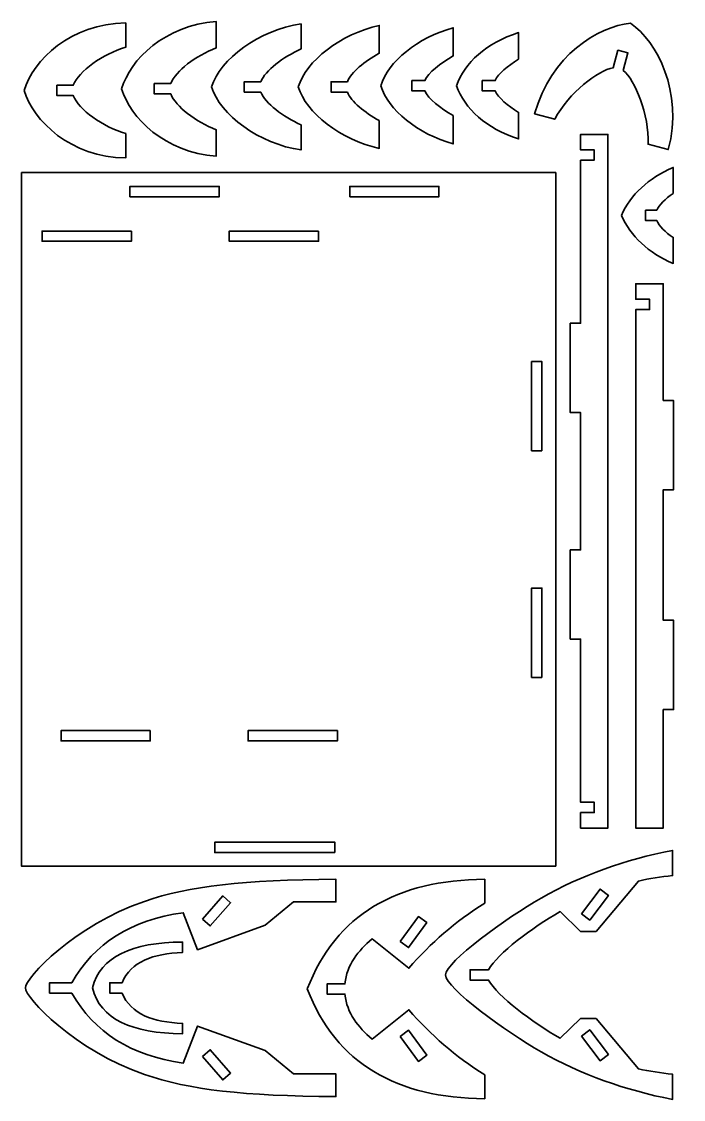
# Model space of a CAD drawing. Header units: centimetres. Extents: x 8 to 90.7, y -5.2 to 60.8.
# Drawn here: x 71.46 to 90.74, y -5.07 to 26.32 of the extents above; entities that cross this region are included whole.
import ezdxf

# ---------------------------------------------------------------- set-up
doc = ezdxf.new("R2010")
doc.units = ezdxf.units.CM
doc.header["$MEASUREMENT"] = 0
doc.layers.add('layer 1', color=7, linetype='Continuous')

msp = doc.modelspace()

# ---------------------------------------------------------------- linework, layer by layer
at = {"layer": 'layer 1', "color": 250, "lineweight": 35}
for points, knots in [([(71.53533, 24.31897), (71.79104, 25.20359), (72.89222, 26.26685), (74.49338, 26.28505), (74.49338, 26.28505), (74.49338, 26.28505), (74.49344, 25.57556), (74.49344, 25.57556), (74.49344, 25.57556), (73.81272, 25.38032), (73.13171, 24.8783), (72.96624, 24.46896), (72.96624, 24.46896), (72.96624, 24.46896), (72.48791, 24.46897), (72.48791, 24.46897), (72.48791, 24.46897), (72.48791, 24.46897), (72.48791, 24.16897), (72.48791, 24.16897), (72.48791, 24.16897), (72.48791, 24.16897), (72.96626, 24.16897), (72.96626, 24.16897), (72.96626, 24.16897), (73.13176, 23.75964), (73.81267, 23.25762), (74.49338, 23.06237), (74.49338, 23.06237), (74.49338, 23.06237), (74.49344, 22.35287), (74.49344, 22.35287), (74.49344, 22.35287), (72.89229, 22.37109), (71.79101, 23.43434), (71.53533, 24.31897)], [0, 0, 0, 0, 0.1, 0.1, 0.1, 0.1, 0.2, 0.2, 0.2, 0.2, 0.3, 0.3, 0.3, 0.3, 0.4, 0.4, 0.4, 0.4, 0.5, 0.5, 0.5, 0.5, 0.6, 0.6, 0.6, 0.6, 0.7, 0.7, 0.7, 0.7, 0.8, 0.8, 0.8, 0.8, 1, 1, 1, 1]), ([(74.37358, 24.3665), (74.61845, 25.21377), (75.63904, 26.22476), (77.1316, 26.3246), (77.1316, 26.3246), (77.1316, 26.3246), (77.13162, 25.55702), (77.13162, 25.55702), (77.13162, 25.55702), (76.52218, 25.33009), (75.95369, 24.88565), (75.80445, 24.51649), (75.80445, 24.51649), (75.80445, 24.51649), (75.32608, 24.5165), (75.32608, 24.5165), (75.32608, 24.5165), (75.32608, 24.5165), (75.32608, 24.2165), (75.32608, 24.2165), (75.32608, 24.2165), (75.32608, 24.2165), (75.80447, 24.2165), (75.80447, 24.2165), (75.80447, 24.2165), (75.9537, 23.84735), (76.52216, 23.40289), (77.1316, 23.17596), (77.1316, 23.17596), (77.1316, 23.17596), (77.13162, 22.4084), (77.13162, 22.4084), (77.13162, 22.4084), (75.63906, 22.50823), (74.61845, 23.51921), (74.37358, 24.3665)], [0, 0, 0, 0, 0.1, 0.1, 0.1, 0.1, 0.2, 0.2, 0.2, 0.2, 0.3, 0.3, 0.3, 0.3, 0.4, 0.4, 0.4, 0.4, 0.5, 0.5, 0.5, 0.5, 0.6, 0.6, 0.6, 0.6, 0.7, 0.7, 0.7, 0.7, 0.8, 0.8, 0.8, 0.8, 1, 1, 1, 1]), ([(76.99454, 24.42081), (77.2268, 25.22424), (78.38624, 26.08482), (79.60254, 26.25689), (79.60254, 26.25689), (79.60254, 26.25689), (79.60257, 25.52853), (79.60257, 25.52853), (79.60257, 25.52853), (79.07258, 25.28709), (78.55813, 24.89918), (78.4254, 24.57081), (78.4254, 24.57081), (78.4254, 24.57081), (77.94712, 24.57081), (77.94712, 24.57081), (77.94712, 24.57081), (77.94712, 24.57081), (77.94712, 24.27081), (77.94712, 24.27081), (77.94712, 24.27081), (77.94712, 24.27081), (78.42544, 24.27081), (78.42544, 24.27081), (78.42544, 24.27081), (78.55815, 23.94246), (79.07258, 23.55453), (79.60254, 23.3131), (79.60254, 23.3131), (79.60254, 23.3131), (79.60257, 22.58475), (79.60257, 22.58475), (79.60257, 22.58475), (78.38631, 22.75681), (77.22673, 23.61738), (76.99454, 24.42081)], [0, 0, 0, 0, 0.1, 0.1, 0.1, 0.1, 0.2, 0.2, 0.2, 0.2, 0.3, 0.3, 0.3, 0.3, 0.4, 0.4, 0.4, 0.4, 0.5, 0.5, 0.5, 0.5, 0.6, 0.6, 0.6, 0.6, 0.7, 0.7, 0.7, 0.7, 0.8, 0.8, 0.8, 0.8, 1, 1, 1, 1]), ([(79.52042, 24.42081), (79.73663, 25.16896), (80.75691, 25.96652), (81.87843, 26.2117), (81.87843, 26.2117), (81.87843, 26.2117), (81.87849, 25.40314), (81.87849, 25.40314), (81.87849, 25.40314), (81.44462, 25.16529), (81.06292, 24.847), (80.95128, 24.57081), (80.95128, 24.57081), (80.95128, 24.57081), (80.47292, 24.57081), (80.47292, 24.57081), (80.47292, 24.57081), (80.47292, 24.57081), (80.47292, 24.27081), (80.47292, 24.27081), (80.47292, 24.27081), (80.47292, 24.27081), (80.95131, 24.27081), (80.95131, 24.27081), (80.95131, 24.27081), (81.06299, 23.99463), (81.44459, 23.67634), (81.87843, 23.43849), (81.87843, 23.43849), (81.87843, 23.43849), (81.87849, 22.62993), (81.87849, 22.62993), (81.87849, 22.62993), (80.75692, 22.8751), (79.73661, 23.67267), (79.52042, 24.42081)], [0, 0, 0, 0, 0.1, 0.1, 0.1, 0.1, 0.2, 0.2, 0.2, 0.2, 0.3, 0.3, 0.3, 0.3, 0.4, 0.4, 0.4, 0.4, 0.5, 0.5, 0.5, 0.5, 0.6, 0.6, 0.6, 0.6, 0.7, 0.7, 0.7, 0.7, 0.8, 0.8, 0.8, 0.8, 1, 1, 1, 1]), ([(81.92659, 24.45476), (82.12979, 25.15805), (82.99939, 25.86075), (84.03454, 26.14617), (84.03454, 26.14617), (84.03454, 26.14617), (84.03455, 25.32326), (84.03455, 25.32326), (84.03455, 25.32326), (83.66268, 25.10326), (83.30206, 24.83891), (83.2074, 24.60476), (83.2074, 24.60476), (83.2074, 24.60476), (82.82908, 24.60476), (82.82908, 24.60476), (82.82908, 24.60476), (82.82908, 24.60476), (82.82908, 24.30476), (82.82908, 24.30476), (82.82908, 24.30476), (82.82908, 24.30476), (83.20746, 24.30476), (83.20746, 24.30476), (83.20746, 24.30476), (83.30208, 24.07063), (83.66263, 23.80627), (84.03454, 23.58627), (84.03454, 23.58627), (84.03454, 23.58627), (84.03455, 22.76336), (84.03455, 22.76336), (84.03455, 22.76336), (82.99942, 23.04877), (82.12978, 23.75148), (81.92659, 24.45476)], [0, 0, 0, 0, 0.1, 0.1, 0.1, 0.1, 0.2, 0.2, 0.2, 0.2, 0.3, 0.3, 0.3, 0.3, 0.4, 0.4, 0.4, 0.4, 0.5, 0.5, 0.5, 0.5, 0.6, 0.6, 0.6, 0.6, 0.7, 0.7, 0.7, 0.7, 0.8, 0.8, 0.8, 0.8, 1, 1, 1, 1]), ([(89.1967, 26.27626), (89.96505, 25.72595), (90.73821, 24.31006), (90.29759, 22.59535), (90.29759, 22.59535), (90.29759, 22.59535), (89.70891, 22.7531), (89.70891, 22.7531), (89.70891, 22.7531), (89.74098, 23.6272), (89.33189, 24.61979), (88.98385, 24.90245), (88.98385, 24.90245), (88.98385, 24.90245), (89.12074, 25.41334), (89.12074, 25.41334), (89.12074, 25.41334), (89.12074, 25.41334), (88.83102, 25.49098), (88.83102, 25.49098), (88.83102, 25.49098), (88.83102, 25.49098), (88.6941, 24.98011), (88.6941, 24.98011), (88.6941, 24.98011), (88.25135, 24.90932), (87.4008, 24.25423), (86.99154, 23.48121), (86.99154, 23.48121), (86.99154, 23.48121), (86.40286, 23.63897), (86.40286, 23.63897), (86.40286, 23.63897), (86.87864, 25.34426), (88.25609, 26.18386), (89.1967, 26.27626)], [0, 0, 0, 0, 0.1, 0.1, 0.1, 0.1, 0.2, 0.2, 0.2, 0.2, 0.3, 0.3, 0.3, 0.3, 0.4, 0.4, 0.4, 0.4, 0.5, 0.5, 0.5, 0.5, 0.6, 0.6, 0.6, 0.6, 0.7, 0.7, 0.7, 0.7, 0.8, 0.8, 0.8, 0.8, 1, 1, 1, 1]), ([(84.1271, 24.45476), (84.36793, 25.12348), (84.98515, 25.70121), (85.93513, 26.00176), (85.93513, 26.00176), (85.93513, 26.00176), (85.93519, 25.23151), (85.93519, 25.23151), (85.93519, 25.23151), (85.62038, 25.03214), (85.33979, 24.80717), (85.25799, 24.60476), (85.25799, 24.60476), (85.25799, 24.60476), (84.87966, 24.60476), (84.87966, 24.60476), (84.87966, 24.60476), (84.87966, 24.60476), (84.87966, 24.30476), (84.87966, 24.30476), (84.87966, 24.30476), (84.87966, 24.30476), (85.25804, 24.30476), (85.25804, 24.30476), (85.25804, 24.30476), (85.33979, 24.10236), (85.62032, 23.8774), (85.93513, 23.67802), (85.93513, 23.67802), (85.93513, 23.67802), (85.93519, 22.90776), (85.93519, 22.90776), (85.93519, 22.90776), (84.98515, 23.20832), (84.3679, 23.78605), (84.1271, 24.45476)], [0, 0, 0, 0, 0.1, 0.1, 0.1, 0.1, 0.2, 0.2, 0.2, 0.2, 0.3, 0.3, 0.3, 0.3, 0.4, 0.4, 0.4, 0.4, 0.5, 0.5, 0.5, 0.5, 0.6, 0.6, 0.6, 0.6, 0.7, 0.7, 0.7, 0.7, 0.8, 0.8, 0.8, 0.8, 1, 1, 1, 1]), ([(87.74049, 22.28828), (87.74049, 22.28828), (88.14046, 22.28828), (88.14046, 22.28828), (88.14046, 22.28828), (88.14046, 22.28828), (88.14046, 22.5883), (88.14046, 22.5883), (88.14046, 22.5883), (88.14046, 22.5883), (87.74049, 22.5883), (87.74049, 22.5883), (87.74049, 22.5883), (87.74049, 22.5883), (87.74049, 23.0383), (87.74049, 23.0383), (87.74049, 23.0383), (87.74049, 23.0383), (88.54043, 23.0383), (88.54043, 23.0383), (88.54043, 23.0383), (88.54043, 23.0383), (88.54043, 2.83828), (88.54043, 2.83828), (88.54043, 2.83828), (88.54043, 2.83828), (87.74049, 2.83828), (87.74049, 2.83828), (87.74049, 2.83828), (87.74049, 2.83828), (87.74049, 3.28829), (87.74049, 3.28829), (87.74049, 3.28829), (87.74049, 3.28829), (88.14046, 3.28829), (88.14046, 3.28829), (88.14046, 3.28829), (88.14046, 3.28829), (88.14046, 3.58829), (88.14046, 3.58829), (88.14046, 3.58829), (88.14046, 3.58829), (87.74049, 3.58829), (87.74049, 3.58829), (87.74049, 3.58829), (87.74049, 3.58829), (87.74049, 8.33832), (87.74049, 8.33832), (87.74049, 8.33832), (87.74049, 8.33832), (87.44045, 8.33834), (87.44045, 8.33834), (87.44045, 8.33834), (87.44045, 8.33834), (87.44045, 10.93835), (87.44045, 10.93835), (87.44045, 10.93835), (87.44045, 10.93835), (87.74049, 10.93835), (87.74049, 10.93835), (87.74049, 10.93835), (87.74049, 10.93835), (87.74049, 14.93824), (87.74049, 14.93824), (87.74049, 14.93824), (87.74049, 14.93824), (87.44045, 14.93826), (87.44045, 14.93826), (87.44045, 14.93826), (87.44045, 14.93826), (87.44045, 17.53826), (87.44045, 17.53826), (87.44045, 17.53826), (87.44045, 17.53826), (87.74049, 17.53826), (87.74049, 17.53826), (87.74049, 17.53826), (87.74049, 17.53826), (87.74049, 22.28828), (87.74049, 22.28828)], [0, 0, 0, 0, 0.04761905, 0.04761905, 0.04761905, 0.04761905, 0.0952381, 0.0952381, 0.0952381, 0.0952381, 0.14285714, 0.14285714, 0.14285714, 0.14285714, 0.19047619, 0.19047619, 0.19047619, 0.19047619, 0.23809524, 0.23809524, 0.23809524, 0.23809524, 0.28571429, 0.28571429, 0.28571429, 0.28571429, 0.33333333, 0.33333333, 0.33333333, 0.33333333, 0.38095238, 0.38095238, 0.38095238, 0.38095238, 0.42857143, 0.42857143, 0.42857143, 0.42857143, 0.47619048, 0.47619048, 0.47619048, 0.47619048, 0.52380952, 0.52380952, 0.52380952, 0.52380952, 0.57142857, 0.57142857, 0.57142857, 0.57142857, 0.61904762, 0.61904762, 0.61904762, 0.61904762, 0.66666667, 0.66666667, 0.66666667, 0.66666667, 0.71428571, 0.71428571, 0.71428571, 0.71428571, 0.76190476, 0.76190476, 0.76190476, 0.76190476, 0.80952381, 0.80952381, 0.80952381, 0.80952381, 0.85714286, 0.85714286, 0.85714286, 0.85714286, 0.9047619, 0.9047619, 0.9047619, 0.9047619, 1, 1, 1, 1]), ([(88.93167, 20.67806), (89.19321, 20.07681), (89.71852, 19.58957), (90.43971, 19.27892), (90.43971, 19.27892), (90.43971, 19.27892), (90.43972, 20.0377), (90.43972, 20.0377), (90.43972, 20.0377), (90.21072, 20.18663), (90.02332, 20.37781), (89.96257, 20.52806), (89.96257, 20.52806), (89.96257, 20.52806), (89.63422, 20.52806), (89.63422, 20.52806), (89.63422, 20.52806), (89.63422, 20.52806), (89.63422, 20.82806), (89.63422, 20.82806), (89.63422, 20.82806), (89.63422, 20.82806), (89.96259, 20.82806), (89.96259, 20.82806), (89.96259, 20.82806), (90.02332, 20.97832), (90.21069, 21.1695), (90.43971, 21.31843), (90.43971, 21.31843), (90.43971, 21.31843), (90.43972, 22.0772), (90.43972, 22.0772), (90.43972, 22.0772), (89.71859, 21.76655), (89.19314, 21.27932), (88.93167, 20.67806)], [0, 0, 0, 0, 0.1, 0.1, 0.1, 0.1, 0.2, 0.2, 0.2, 0.2, 0.3, 0.3, 0.3, 0.3, 0.4, 0.4, 0.4, 0.4, 0.5, 0.5, 0.5, 0.5, 0.6, 0.6, 0.6, 0.6, 0.7, 0.7, 0.7, 0.7, 0.8, 0.8, 0.8, 0.8, 1, 1, 1, 1]), ([(87.01651, 1.72432), (87.01651, 1.72432), (71.45869, 1.72432), (71.45869, 1.72432), (71.45869, 1.72432), (71.45869, 1.72432), (71.45869, 21.92433), (71.45869, 21.92433), (71.45869, 21.92433), (71.45869, 21.92433), (87.01651, 21.92433), (87.01651, 21.92433), (87.01651, 21.92433), (87.01651, 21.92433), (87.01651, 1.72432), (87.01651, 1.72432)], [0, 0, 0, 0, 0.2, 0.2, 0.2, 0.2, 0.4, 0.4, 0.4, 0.4, 0.6, 0.6, 0.6, 0.6, 1, 1, 1, 1]), ([(74.61647, 21.22434), (74.61647, 21.22434), (77.21656, 21.22434), (77.21656, 21.22434), (77.21656, 21.22434), (77.21656, 21.22434), (77.21656, 21.52434), (77.21656, 21.52434), (77.21656, 21.52434), (77.21656, 21.52434), (74.61647, 21.5243), (74.61647, 21.5243), (74.61647, 21.5243), (74.61647, 21.5243), (74.61647, 21.22434), (74.61647, 21.22434)], [0, 0, 0, 0, 0.2, 0.2, 0.2, 0.2, 0.4, 0.4, 0.4, 0.4, 0.6, 0.6, 0.6, 0.6, 1, 1, 1, 1]), ([(81.01648, 21.22434), (81.01648, 21.22434), (83.61648, 21.22434), (83.61648, 21.22434), (83.61648, 21.22434), (83.61648, 21.22434), (83.61648, 21.52434), (83.61648, 21.52434), (83.61648, 21.52434), (83.61648, 21.52434), (81.01648, 21.5243), (81.01648, 21.5243), (81.01648, 21.5243), (81.01648, 21.5243), (81.01648, 21.22434), (81.01648, 21.22434)], [0, 0, 0, 0, 0.2, 0.2, 0.2, 0.2, 0.4, 0.4, 0.4, 0.4, 0.6, 0.6, 0.6, 0.6, 1, 1, 1, 1]), ([(74.6587, 20.22429), (74.6587, 20.22429), (72.05869, 20.22431), (72.05869, 20.22431), (72.05869, 20.22431), (72.05869, 20.22431), (72.05869, 19.92432), (72.05869, 19.92432), (72.05869, 19.92432), (72.05869, 19.92432), (74.6587, 19.92432), (74.6587, 19.92432), (74.6587, 19.92432), (74.6587, 19.92432), (74.6587, 20.22429), (74.6587, 20.22429)], [0, 0, 0, 0, 0.2, 0.2, 0.2, 0.2, 0.4, 0.4, 0.4, 0.4, 0.6, 0.6, 0.6, 0.6, 1, 1, 1, 1]), ([(80.10866, 20.22425), (80.10866, 20.22425), (77.50866, 20.22427), (77.50866, 20.22427), (77.50866, 20.22427), (77.50866, 20.22427), (77.50866, 19.92432), (77.50866, 19.92432), (77.50866, 19.92432), (77.50866, 19.92432), (80.10866, 19.92432), (80.10866, 19.92432), (80.10866, 19.92432), (80.10866, 19.92432), (80.10866, 20.22425), (80.10866, 20.22425)], [0, 0, 0, 0, 0.2, 0.2, 0.2, 0.2, 0.4, 0.4, 0.4, 0.4, 0.6, 0.6, 0.6, 0.6, 1, 1, 1, 1]), ([(90.14984, 15.28822), (90.14984, 15.28822), (90.4498, 15.28822), (90.4498, 15.28822), (90.4498, 15.28822), (90.4498, 15.28822), (90.4498, 12.68821), (90.4498, 12.68821), (90.4498, 12.68821), (90.4498, 12.68821), (90.14984, 12.68819), (90.14984, 12.68819), (90.14984, 12.68819), (90.14984, 12.68819), (90.14984, 8.88831), (90.14984, 8.88831), (90.14984, 8.88831), (90.14984, 8.88831), (90.4498, 8.88831), (90.4498, 8.88831), (90.4498, 8.88831), (90.4498, 8.88831), (90.4498, 6.28831), (90.4498, 6.28831), (90.4498, 6.28831), (90.4498, 6.28831), (90.14984, 6.28829), (90.14984, 6.28829), (90.14984, 6.28829), (90.14984, 6.28829), (90.14984, 2.83828), (90.14984, 2.83828), (90.14984, 2.83828), (90.14984, 2.83828), (89.34982, 2.83828), (89.34982, 2.83828), (89.34982, 2.83828), (89.34982, 2.83828), (89.34982, 17.93829), (89.34982, 17.93829), (89.34982, 17.93829), (89.34982, 17.93829), (89.74979, 17.93829), (89.74979, 17.93829), (89.74979, 17.93829), (89.74979, 17.93829), (89.74979, 18.23829), (89.74979, 18.23829), (89.74979, 18.23829), (89.74979, 18.23829), (89.34982, 18.23829), (89.34982, 18.23829), (89.34982, 18.23829), (89.34982, 18.23829), (89.34982, 18.68829), (89.34982, 18.68829), (89.34982, 18.68829), (89.34982, 18.68829), (90.14984, 18.68829), (90.14984, 18.68829), (90.14984, 18.68829), (90.14984, 18.68829), (90.14984, 15.28822), (90.14984, 15.28822)], [0, 0, 0, 0, 0.05882353, 0.05882353, 0.05882353, 0.05882353, 0.11764706, 0.11764706, 0.11764706, 0.11764706, 0.17647059, 0.17647059, 0.17647059, 0.17647059, 0.23529412, 0.23529412, 0.23529412, 0.23529412, 0.29411765, 0.29411765, 0.29411765, 0.29411765, 0.35294118, 0.35294118, 0.35294118, 0.35294118, 0.41176471, 0.41176471, 0.41176471, 0.41176471, 0.47058824, 0.47058824, 0.47058824, 0.47058824, 0.52941176, 0.52941176, 0.52941176, 0.52941176, 0.58823529, 0.58823529, 0.58823529, 0.58823529, 0.64705882, 0.64705882, 0.64705882, 0.64705882, 0.70588235, 0.70588235, 0.70588235, 0.70588235, 0.76470588, 0.76470588, 0.76470588, 0.76470588, 0.82352941, 0.82352941, 0.82352941, 0.82352941, 0.88235294, 0.88235294, 0.88235294, 0.88235294, 1, 1, 1, 1]), ([(86.61646, 13.82427), (86.61646, 13.82427), (86.61646, 16.42429), (86.61646, 16.42429), (86.61646, 16.42429), (86.61646, 16.42429), (86.3165, 16.42429), (86.3165, 16.42429), (86.3165, 16.42429), (86.3165, 16.42429), (86.3165, 13.82429), (86.3165, 13.82429), (86.3165, 13.82429), (86.3165, 13.82429), (86.61646, 13.82427), (86.61646, 13.82427)], [0, 0, 0, 0, 0.2, 0.2, 0.2, 0.2, 0.4, 0.4, 0.4, 0.4, 0.6, 0.6, 0.6, 0.6, 1, 1, 1, 1]), ([(86.61646, 7.22436), (86.61646, 7.22436), (86.61646, 9.82438), (86.61646, 9.82438), (86.61646, 9.82438), (86.61646, 9.82438), (86.3165, 9.82438), (86.3165, 9.82438), (86.3165, 9.82438), (86.3165, 9.82438), (86.3165, 7.22438), (86.3165, 7.22438), (86.3165, 7.22438), (86.3165, 7.22438), (86.61646, 7.22436), (86.61646, 7.22436)], [0, 0, 0, 0, 0.2, 0.2, 0.2, 0.2, 0.4, 0.4, 0.4, 0.4, 0.6, 0.6, 0.6, 0.6, 1, 1, 1, 1]), ([(75.20877, 5.67431), (75.20877, 5.67431), (72.60868, 5.67432), (72.60868, 5.67432), (72.60868, 5.67432), (72.60868, 5.67432), (72.60868, 5.37432), (72.60868, 5.37432), (72.60868, 5.37432), (72.60868, 5.37432), (75.20877, 5.37432), (75.20877, 5.37432), (75.20877, 5.37432), (75.20877, 5.37432), (75.20877, 5.67431), (75.20877, 5.67431)], [0, 0, 0, 0, 0.2, 0.2, 0.2, 0.2, 0.4, 0.4, 0.4, 0.4, 0.6, 0.6, 0.6, 0.6, 1, 1, 1, 1]), ([(80.65865, 5.67427), (80.65865, 5.67427), (78.05865, 5.67429), (78.05865, 5.67429), (78.05865, 5.67429), (78.05865, 5.67429), (78.05865, 5.37432), (78.05865, 5.37432), (78.05865, 5.37432), (78.05865, 5.37432), (80.65865, 5.37432), (80.65865, 5.37432), (80.65865, 5.37432), (80.65865, 5.37432), (80.65865, 5.67427), (80.65865, 5.67427)], [0, 0, 0, 0, 0.2, 0.2, 0.2, 0.2, 0.4, 0.4, 0.4, 0.4, 0.6, 0.6, 0.6, 0.6, 1, 1, 1, 1]), ([(80.58761, 2.12434), (80.58761, 2.12434), (77.08757, 2.12434), (77.08757, 2.12434), (77.08757, 2.12434), (77.08757, 2.12434), (77.08757, 2.42436), (77.08757, 2.42436), (77.08757, 2.42436), (77.08757, 2.42436), (80.58761, 2.42434), (80.58761, 2.42434), (80.58761, 2.42434), (80.58761, 2.42434), (80.58761, 2.12434), (80.58761, 2.12434)], [0, 0, 0, 0, 0.2, 0.2, 0.2, 0.2, 0.4, 0.4, 0.4, 0.4, 0.6, 0.6, 0.6, 0.6, 1, 1, 1, 1]), ([(83.80738, -1.44023), (83.80738, -1.06295), (85.5783, 0.22149), (86.59308, 0.79915), (86.59308, 0.79915), (87.76422, 1.4658), (89.04531, 1.91711), (90.41959, 2.18587), (90.41959, 2.18587), (90.41959, 2.18587), (90.41963, 1.45117), (90.41963, 1.45117), (90.41963, 1.45117), (90.07785, 1.41739), (89.74626, 1.36497), (89.42478, 1.29454), (89.42478, 1.29454), (89.42478, 1.29454), (88.19182, -0.17227), (88.19182, -0.17227), (88.19182, -0.17227), (88.19182, -0.17227), (87.74152, -0.17227), (87.74152, -0.17227), (87.74152, -0.17227), (87.74152, -0.17227), (87.14375, 0.40418), (87.14375, 0.40418), (87.14375, 0.40418), (86.31825, -0.07564), (85.32643, -0.8077), (85.06348, -1.29023), (85.06348, -1.29023), (85.06348, -1.29023), (84.5235, -1.29022), (84.5235, -1.29022), (84.5235, -1.29022), (84.5235, -1.29022), (84.5235, -1.59023), (84.5235, -1.59023), (84.5235, -1.59023), (84.5235, -1.59023), (85.06349, -1.59023), (85.06349, -1.59023), (85.06349, -1.59023), (85.32646, -2.07276), (86.31825, -2.80481), (87.14369, -3.28463), (87.14369, -3.28463), (87.14369, -3.28463), (87.74152, -2.70818), (87.74152, -2.70818), (87.74152, -2.70818), (87.74152, -2.70818), (88.19182, -2.70818), (88.19182, -2.70818), (88.19182, -2.70818), (88.19182, -2.70818), (89.42483, -4.175), (89.42483, -4.175), (89.42483, -4.175), (89.7463, -4.24542), (90.07779, -4.29784), (90.41959, -4.33163), (90.41959, -4.33163), (90.41959, -4.33163), (90.41963, -5.06633), (90.41963, -5.06633), (90.41963, -5.06633), (89.04534, -4.79757), (87.76421, -4.34625), (86.59308, -3.67961), (86.59308, -3.67961), (85.57832, -3.10195), (83.80738, -1.8175), (83.80738, -1.44023)], [0, 0, 0, 0, 0.05, 0.05, 0.05, 0.05, 0.1, 0.1, 0.1, 0.1, 0.15, 0.15, 0.15, 0.15, 0.2, 0.2, 0.2, 0.2, 0.25, 0.25, 0.25, 0.25, 0.3, 0.3, 0.3, 0.3, 0.35, 0.35, 0.35, 0.35, 0.4, 0.4, 0.4, 0.4, 0.45, 0.45, 0.45, 0.45, 0.5, 0.5, 0.5, 0.5, 0.55, 0.55, 0.55, 0.55, 0.6, 0.6, 0.6, 0.6, 0.65, 0.65, 0.65, 0.65, 0.7, 0.7, 0.7, 0.7, 0.75, 0.75, 0.75, 0.75, 0.8, 0.8, 0.8, 0.8, 0.85, 0.85, 0.85, 0.85, 0.9, 0.9, 0.9, 0.9, 1, 1, 1, 1]), ([(72.91935, -1.66787), (73.57856, -0.52904), (74.63908, 0.16352), (76.16924, 0.37222), (76.16924, 0.37222), (76.16924, 0.37222), (76.58695, -0.70811), (76.58695, -0.70811), (76.58695, -0.70811), (76.58695, -0.70811), (78.55458, 0.00987), (78.55458, 0.00987), (78.55458, 0.00987), (78.55458, 0.00987), (79.38397, 0.68624), (79.38397, 0.68624), (79.38397, 0.68624), (79.38397, 0.68624), (80.61317, 0.68643), (80.61317, 0.68643), (80.61317, 0.68643), (80.61317, 0.68643), (80.61317, 1.34682), (80.61317, 1.34682), (80.61317, 1.34682), (77.89958, 1.32719), (76.37136, 1.15595), (75.03621, 0.70119), (75.03621, 0.70119), (73.00682, 0.00995), (71.56953, -1.53186), (71.56953, -1.81787), (71.56953, -1.81787), (71.56953, -2.10387), (73.00675, -3.64569), (75.03621, -4.33693), (75.03621, -4.33693), (76.37137, -4.79169), (77.89952, -4.96293), (80.6131, -4.98255), (80.6131, -4.98255), (80.6131, -4.98255), (80.61317, -4.32216), (80.61317, -4.32216), (80.61317, -4.32216), (80.61317, -4.32216), (79.38397, -4.32197), (79.38397, -4.32197), (79.38397, -4.32197), (79.38397, -4.32197), (78.55458, -3.6456), (78.55458, -3.6456), (78.55458, -3.6456), (78.55458, -3.6456), (76.58695, -2.92762), (76.58695, -2.92762), (76.58695, -2.92762), (76.58695, -2.92762), (76.16928, -4.00795), (76.16928, -4.00795), (76.16928, -4.00795), (74.63909, -3.79926), (73.5785, -3.10668), (72.91931, -1.96787), (72.91931, -1.96787), (72.91931, -1.96787), (72.27721, -1.96787), (72.27721, -1.96787), (72.27721, -1.96787), (72.27721, -1.96787), (72.27721, -1.66787), (72.27721, -1.66787), (72.27721, -1.66787), (72.27721, -1.66787), (72.91935, -1.66787), (72.91935, -1.66787)], [0, 0, 0, 0, 0.05, 0.05, 0.05, 0.05, 0.1, 0.1, 0.1, 0.1, 0.15, 0.15, 0.15, 0.15, 0.2, 0.2, 0.2, 0.2, 0.25, 0.25, 0.25, 0.25, 0.3, 0.3, 0.3, 0.3, 0.35, 0.35, 0.35, 0.35, 0.4, 0.4, 0.4, 0.4, 0.45, 0.45, 0.45, 0.45, 0.5, 0.5, 0.5, 0.5, 0.55, 0.55, 0.55, 0.55, 0.6, 0.6, 0.6, 0.6, 0.65, 0.65, 0.65, 0.65, 0.7, 0.7, 0.7, 0.7, 0.75, 0.75, 0.75, 0.75, 0.8, 0.8, 0.8, 0.8, 0.85, 0.85, 0.85, 0.85, 0.9, 0.9, 0.9, 0.9, 1, 1, 1, 1]), ([(79.77981, -1.84963), (80.62127, 0.33278), (82.39864, 1.32308), (84.95149, 1.34637), (84.95149, 1.34637), (84.95149, 1.34637), (84.95149, 0.65141), (84.95149, 0.65141), (84.95149, 0.65141), (84.09821, 0.12522), (83.37116, -0.51579), (82.73934, -1.24328), (82.73934, -1.24328), (82.73934, -1.24328), (81.66727, -0.39013), (81.66727, -0.39013), (81.66727, -0.39013), (81.26333, -0.74342), (80.93783, -1.1341), (80.87677, -1.69963), (80.87677, -1.69963), (80.87677, -1.69963), (80.35862, -1.69963), (80.35862, -1.69963), (80.35862, -1.69963), (80.35862, -1.69963), (80.35862, -1.99962), (80.35862, -1.99962), (80.35862, -1.99962), (80.35862, -1.99962), (80.87678, -1.99962), (80.87678, -1.99962), (80.87678, -1.99962), (80.93789, -2.56513), (81.26326, -2.95585), (81.66725, -3.30913), (81.66725, -3.30913), (81.66725, -3.30913), (82.73939, -2.45597), (82.73939, -2.45597), (82.73939, -2.45597), (83.37121, -3.18346), (84.09816, -3.82448), (84.95149, -4.35067), (84.95149, -4.35067), (84.95149, -4.35067), (84.95149, -5.04563), (84.95149, -5.04563), (84.95149, -5.04563), (82.39871, -5.02234), (80.62126, -4.03204), (79.77981, -1.84963)], [0, 0, 0, 0, 0.07142857, 0.07142857, 0.07142857, 0.07142857, 0.14285714, 0.14285714, 0.14285714, 0.14285714, 0.21428571, 0.21428571, 0.21428571, 0.21428571, 0.28571429, 0.28571429, 0.28571429, 0.28571429, 0.35714286, 0.35714286, 0.35714286, 0.35714286, 0.42857143, 0.42857143, 0.42857143, 0.42857143, 0.5, 0.5, 0.5, 0.5, 0.57142857, 0.57142857, 0.57142857, 0.57142857, 0.64285714, 0.64285714, 0.64285714, 0.64285714, 0.71428571, 0.71428571, 0.71428571, 0.71428571, 0.78571429, 0.78571429, 0.78571429, 0.78571429, 0.85714286, 0.85714286, 0.85714286, 0.85714286, 1, 1, 1, 1]), ([(87.76922, 0.33873), (87.76922, 0.33873), (88.31088, 1.0575), (88.31088, 1.0575), (88.31088, 1.0575), (88.31088, 1.0575), (88.55043, 0.87697), (88.55043, 0.87697), (88.55043, 0.87697), (88.55043, 0.87697), (88.00878, 0.1582), (88.00878, 0.1582), (88.00878, 0.1582), (88.00878, 0.1582), (87.76922, 0.33873), (87.76922, 0.33873)], [0, 0, 0, 0, 0.2, 0.2, 0.2, 0.2, 0.4, 0.4, 0.4, 0.4, 0.6, 0.6, 0.6, 0.6, 1, 1, 1, 1]), ([(76.73062, 0.1816), (76.73062, 0.1816), (77.32109, 0.86084), (77.32109, 0.86084), (77.32109, 0.86084), (77.32109, 0.86084), (77.54747, 0.66404), (77.54747, 0.66404), (77.54747, 0.66404), (77.54747, 0.66404), (76.957, -0.01521), (76.957, -0.01521), (76.957, -0.01521), (76.957, -0.01521), (76.73062, 0.1816), (76.73062, 0.1816)], [0, 0, 0, 0, 0.2, 0.2, 0.2, 0.2, 0.4, 0.4, 0.4, 0.4, 0.6, 0.6, 0.6, 0.6, 1, 1, 1, 1]), ([(82.49015, -0.46957), (82.49015, -0.46957), (83.01919, 0.25854), (83.01919, 0.25854), (83.01919, 0.25854), (83.01919, 0.25854), (83.26184, 0.08222), (83.26184, 0.08222), (83.26184, 0.08222), (83.26184, 0.08222), (82.7328, -0.64589), (82.7328, -0.64589), (82.7328, -0.64589), (82.7328, -0.64589), (82.49015, -0.46957), (82.49015, -0.46957)], [0, 0, 0, 0, 0.2, 0.2, 0.2, 0.2, 0.4, 0.4, 0.4, 0.4, 0.6, 0.6, 0.6, 0.6, 1, 1, 1, 1]), ([(73.52213, -1.81787), (73.75477, -0.90999), (74.66884, -0.49299), (76.14754, -0.48269), (76.14754, -0.48269), (76.14754, -0.48269), (76.14761, -0.78562), (76.14761, -0.78562), (76.14761, -0.78562), (75.29735, -0.82027), (74.63889, -1.05162), (74.38567, -1.66787), (74.38567, -1.66787), (74.38567, -1.66787), (74.02751, -1.66787), (74.02751, -1.66787), (74.02751, -1.66787), (74.02751, -1.66787), (74.02751, -1.96787), (74.02751, -1.96787), (74.02751, -1.96787), (74.02751, -1.96787), (74.38573, -1.96787), (74.38573, -1.96787), (74.38573, -1.96787), (74.63893, -2.58411), (75.29732, -2.81546), (76.14754, -2.85011), (76.14754, -2.85011), (76.14754, -2.85011), (76.14761, -3.15304), (76.14761, -3.15304), (76.14761, -3.15304), (74.66886, -3.14274), (73.75474, -2.72574), (73.52213, -1.81787)], [0, 0, 0, 0, 0.1, 0.1, 0.1, 0.1, 0.2, 0.2, 0.2, 0.2, 0.3, 0.3, 0.3, 0.3, 0.4, 0.4, 0.4, 0.4, 0.5, 0.5, 0.5, 0.5, 0.6, 0.6, 0.6, 0.6, 0.7, 0.7, 0.7, 0.7, 0.8, 0.8, 0.8, 0.8, 1, 1, 1, 1]), ([(82.49015, -3.22969), (82.49015, -3.22969), (83.01919, -3.95781), (83.01919, -3.95781), (83.01919, -3.95781), (83.01919, -3.95781), (83.26184, -3.78146), (83.26184, -3.78146), (83.26184, -3.78146), (83.26184, -3.78146), (82.73288, -3.05335), (82.73288, -3.05335), (82.73288, -3.05335), (82.73288, -3.05335), (82.49015, -3.22969), (82.49015, -3.22969)], [0, 0, 0, 0, 0.2, 0.2, 0.2, 0.2, 0.4, 0.4, 0.4, 0.4, 0.6, 0.6, 0.6, 0.6, 1, 1, 1, 1]), ([(87.76922, -3.21918), (87.76922, -3.21918), (88.3108, -3.93796), (88.3108, -3.93796), (88.3108, -3.93796), (88.3108, -3.93796), (88.55043, -3.75742), (88.55043, -3.75742), (88.55043, -3.75742), (88.55043, -3.75742), (88.00878, -3.03864), (88.00878, -3.03864), (88.00878, -3.03864), (88.00878, -3.03864), (87.76922, -3.21918), (87.76922, -3.21918)], [0, 0, 0, 0, 0.2, 0.2, 0.2, 0.2, 0.4, 0.4, 0.4, 0.4, 0.6, 0.6, 0.6, 0.6, 1, 1, 1, 1]), ([(76.73062, -3.81733), (76.73062, -3.81733), (77.32109, -4.49659), (77.32109, -4.49659), (77.32109, -4.49659), (77.32109, -4.49659), (77.54747, -4.29976), (77.54747, -4.29976), (77.54747, -4.29976), (77.54747, -4.29976), (76.957, -3.62052), (76.957, -3.62052), (76.957, -3.62052), (76.957, -3.62052), (76.73062, -3.81733), (76.73062, -3.81733)], [0, 0, 0, 0, 0.2, 0.2, 0.2, 0.2, 0.4, 0.4, 0.4, 0.4, 0.6, 0.6, 0.6, 0.6, 1, 1, 1, 1])]:
    msp.add_open_spline(points, degree=3, knots=knots, dxfattribs=at)

doc.saveas('drawing.dxf')
